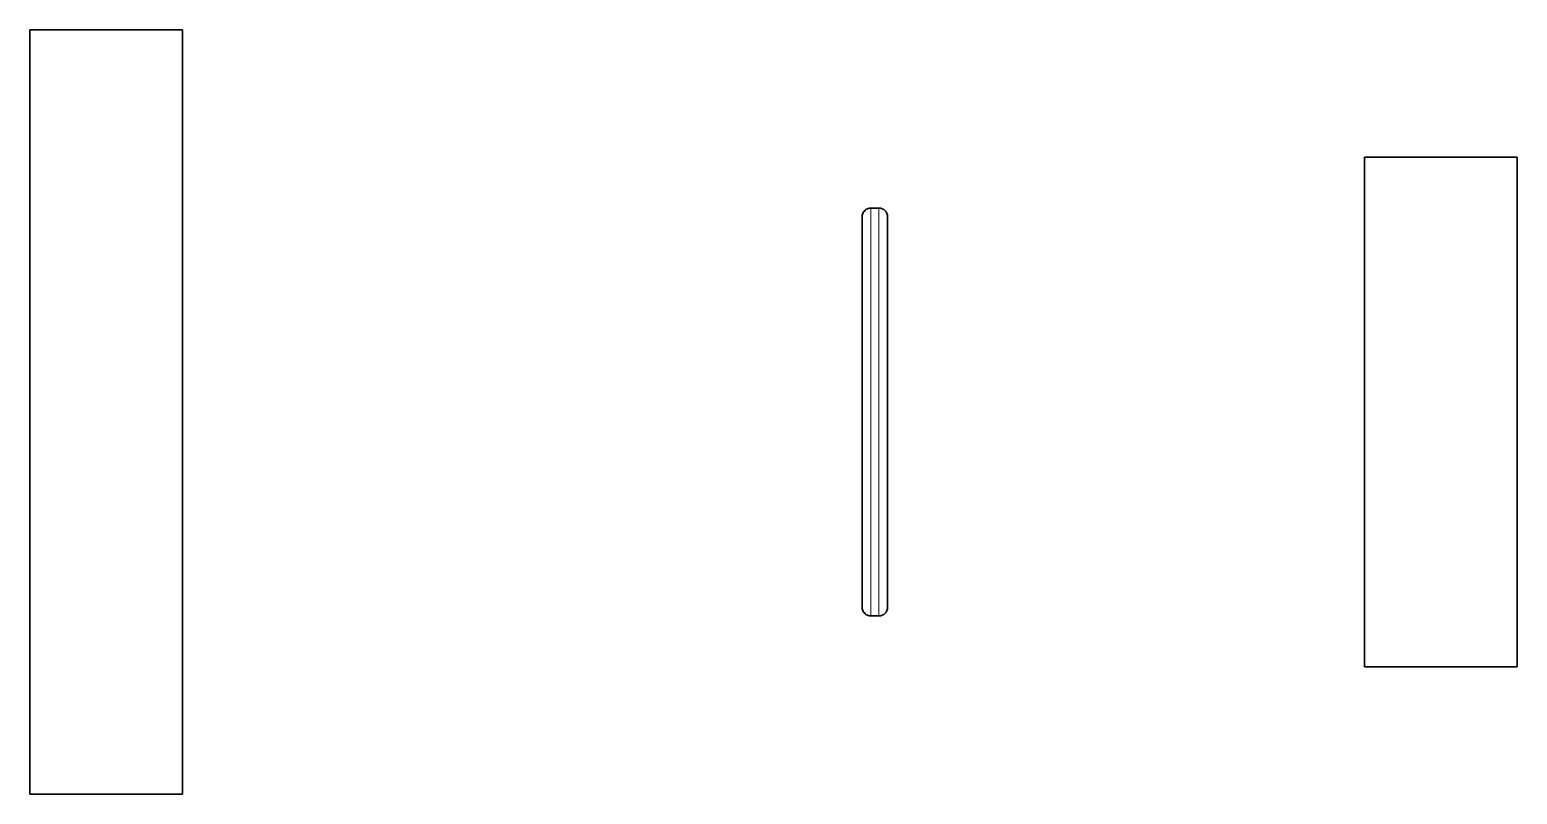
# Model space of a CAD drawing. Extents: x 276 to 976, y 40 to 757.
# Drawn here: x 308.26 to 337.46, y 447.06 to 462.06 of the extents above; entities that cross this region are included whole.
import ezdxf

# ---------------------------------------------------------------- set-up
doc = ezdxf.new("R2010")
doc.units = 0

msp = doc.modelspace()

# ---------------------------------------------------------------- linework, layer by layer
at = {"color": 7, "lineweight": 35, "ltscale": 0.1875}
for p, q in [((308.255, 462.063), (308.255, 454.563)), ((311.255, 462.063), (311.255, 454.563)), ((308.255, 454.563), (308.255, 447.063)), ((311.255, 454.563), (311.255, 447.063))]:
    msp.add_line(p, q, dxfattribs=at)
at = {"color": 7, "lineweight": 35, "ltscale": 0.075}
for p, q in [((311.255, 462.063), (308.255, 462.063)), ((334.459, 459.563), (337.459, 459.563)), ((334.459, 449.563), (337.459, 449.563)), ((311.255, 447.063), (308.255, 447.063))]:
    msp.add_line(p, q, dxfattribs=at)
at = {"color": 7, "lineweight": 35, "ltscale": 0.125}
for p, q in [((334.459, 454.563), (334.459, 459.563)), ((337.459, 454.563), (337.459, 459.563)), ((334.459, 449.563), (334.459, 454.563)), ((337.459, 449.563), (337.459, 454.563))]:
    msp.add_line(p, q, dxfattribs=at)
at = {"color": 7, "lineweight": 13, "ltscale": 0.1}
for p, q in [((324.767, 458.563), (324.767, 454.563)), ((324.927, 458.563), (324.927, 454.563)), ((324.767, 454.563), (324.767, 450.563)), ((324.927, 454.563), (324.927, 450.563))]:
    msp.add_line(p, q, dxfattribs=at)
at = {"color": 7, "lineweight": 35, "ltscale": 0.004}
for p, q in [((324.927, 458.563), (324.767, 458.563)), ((324.927, 450.563), (324.767, 450.563))]:
    msp.add_line(p, q, dxfattribs=at)
at = {"color": 7, "lineweight": 35, "ltscale": 0.09575}
for p, q in [((324.597, 458.393), (324.597, 454.563)), ((325.097, 458.393), (325.097, 454.563)), ((324.597, 454.563), (324.597, 450.733)), ((325.097, 454.563), (325.097, 450.733))]:
    msp.add_line(p, q, dxfattribs=at)
at = {"color": 7, "lineweight": 35}
for centre, start, end in [((324.767, 458.393), 90.0336, 179.9664), ((324.927, 458.393), 0.0336, 89.9664), ((324.767, 450.733), 180.0336, 269.9664), ((324.927, 450.733), 270.0336, 359.9664)]:
    msp.add_arc(centre, 0.17, start, end, dxfattribs=at)

doc.saveas('drawing.dxf')
